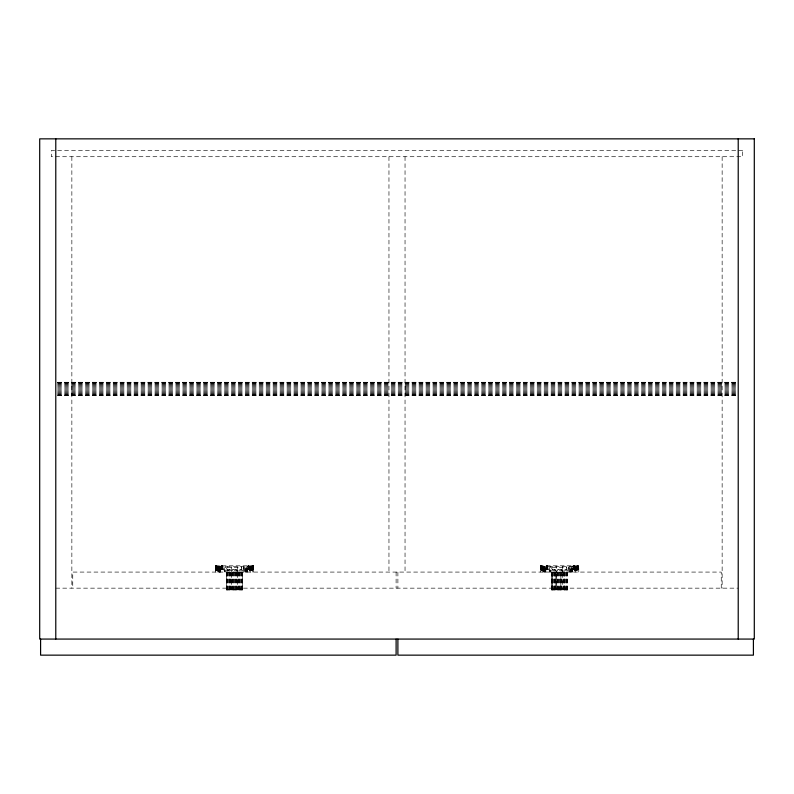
<?xml version="1.0" encoding="UTF-8"?>
<svg xmlns="http://www.w3.org/2000/svg" width="794" height="794" viewBox="0 0 794 794"><rect width="100%" height="100%" fill="white"/><g stroke="black" fill="none" stroke-linecap="round" stroke-linejoin="round"><path stroke-width="0.6" stroke-dasharray="3.97 2.98" d="M220.653 572.077L220.821 565.824M247.45 572.077L247.619 565.824M545.796 572.077L545.964 565.824M572.593 572.077L572.762 565.824M220.275 572.077L220.613 565.824M247.073 572.077L247.41 565.824M545.418 572.077L545.756 565.824M572.216 572.077L572.553 565.824M219.918 572.077L220.424 565.824M246.716 572.077L247.222 565.824M545.061 572.077L545.567 565.824M571.859 572.077L572.365 565.824M219.591 572.077L220.246 565.824M246.388 572.077L247.043 565.824M544.734 572.077L545.389 565.824M571.531 572.077L572.186 565.824M219.303 572.077L220.087 565.824M246.1 572.077L246.884 565.824M544.446 572.077L545.23 565.824M571.243 572.077L572.027 565.824M219.055 572.077L219.948 565.824M245.852 572.077L246.745 565.824M544.198 572.077L545.091 565.824M570.995 572.077L571.888 565.824M219.839 565.824L218.856 572.077L222.191 566.717L225.03 572.077L230.141 569.397L231.292 572.077L232.999 569.397M245.654 572.077L246.636 565.824M543.999 572.077L544.982 565.824M570.797 572.077L571.779 565.824M218.707 572.077L219.759 565.824L218.588 572.077L218.648 566.717M245.505 572.077L246.507 565.824M543.791 566.717L543.791 572.077L544.833 565.824L543.85 572.077L547.334 566.717L550.173 572.077L555.284 569.397L556.435 572.077L556.405 589.942M570.648 572.077L571.65 565.824M218.618 572.077L219.71 565.824M543.761 572.077L544.853 565.824M244.969 566.717L243.827 572.077L241.575 569.397L227.282 569.397L225.03 572.077L223.888 566.717M570.112 566.717L568.97 572.077L566.717 569.397L552.426 569.397L550.173 572.077L549.031 566.717M220.494 566.717L218.807 572.077L218.807 566.717M545.637 566.717L543.95 572.077L543.95 566.717M235.858 569.397L237.565 572.077L238.716 569.397M561.001 569.397L562.708 572.077L563.859 569.397M246.666 566.717L243.827 572.077L243.272 566.717L241.575 569.397L237.565 572.077M571.809 566.717L568.97 572.077L568.415 566.717L566.717 569.397L562.708 572.077M558.142 569.397L556.435 572.077L556.435 566.717M57.565 382.261L736.435 382.261M57.565 382.341L736.435 382.341M57.565 382.589L736.435 382.589M57.565 382.996L736.435 382.996M57.565 383.542L736.435 383.542M57.565 384.227L736.435 384.227M57.565 385.021L736.435 385.021M57.565 385.924L736.435 385.924M57.565 386.886L736.435 386.886M57.565 387.909L736.435 387.909M57.565 388.961L736.435 388.961M57.565 390.013L736.435 390.013M57.565 391.035L736.435 391.035M57.565 391.998L736.435 391.998M57.565 392.901L736.435 392.901M57.565 393.695L736.435 393.695M57.565 394.38L736.435 394.38M57.565 394.926L736.435 394.926M57.565 395.333L736.435 395.333M57.565 395.66L736.435 395.66M215.224 565.824L253.633 565.824L253.614 572.077M541.26 566.717L577.883 566.717M227.282 567.611L241.575 567.611M552.426 567.611L566.717 567.611M55.779 588.156L738.221 588.156M242.369 589.942L242.369 572.077L242.468 589.942L226.389 589.942L226.389 572.077M551.631 589.942L551.631 572.077L551.532 589.942L567.611 589.942M552.426 569.397L550.728 566.717L550.173 572.077L550.173 566.717M227.282 569.397L225.585 566.717L225.03 572.077L225.03 566.717M575.193 566.717L575.193 572.077L573.506 566.717L568.97 572.077L568.97 566.717M250.05 566.717L250.05 572.077L248.363 566.717L243.827 572.077L243.827 566.717M575.293 572.077L574.241 565.824L575.412 572.077L575.352 566.717M547.513 565.824L548.495 572.077M250.15 572.077L249.098 565.824L250.269 572.077L250.209 566.717M222.37 565.824L223.352 572.077M574.29 565.824L575.382 572.077M249.147 565.824L250.239 572.077M574.161 565.824L575.144 572.077M547.364 565.824L548.346 572.077M249.018 565.824L250.001 572.077M222.221 565.824L223.203 572.077M574.052 565.824L574.945 572.077M547.255 565.824L548.148 572.077M248.909 565.824L249.802 572.077M222.112 565.824L223.005 572.077M573.913 565.824L574.697 572.077M547.116 565.824L547.9 572.077M248.77 565.824L249.554 572.077M221.973 565.824L222.757 572.077M573.754 565.824L574.409 572.077M546.957 565.824L547.612 572.077M248.611 565.824L249.266 572.077M221.814 565.824L222.469 572.077M576.295 566.717L576.742 572.077M573.576 565.824L574.082 572.077M546.778 565.824L547.284 572.077M248.433 565.824L248.939 572.077M221.635 565.824L222.141 572.077M573.387 565.824L573.725 572.077M546.59 565.824L546.927 572.077M248.244 565.824L248.582 572.077M221.447 565.824L221.784 572.077M573.179 565.824L573.347 572.077M546.381 565.824L546.55 572.077M248.036 565.824L248.204 572.077M221.238 565.824L221.407 572.077M722.143 156.716L722.143 588.156M721.25 588.156L721.25 572.077L72.75 572.077L72.75 588.156M578.776 572.077L578.757 565.824L540.367 565.824L540.386 572.077M578.578 565.824L578.687 572.077M578.439 565.824L578.439 572.077M578.25 565.824L578.25 572.077M578.042 565.824L578.042 572.077M577.804 565.824L577.883 572.077M577.605 566.717L577.665 572.077M577.546 565.824L577.466 572.077M577.268 565.824L577.258 572.077M576.99 565.824L577.069 572.077M576.881 566.717L576.881 572.077M576.742 566.717L576.692 572.077M576.513 566.717L576.513 572.077M576.345 566.717L576.345 572.077M576.176 566.717L576.097 572.077M576.057 566.717L576.077 572.077M575.908 566.717L575.878 572.077M575.65 566.717L575.65 572.077M575.501 566.717L575.501 572.077M572.97 565.824L572.97 572.077M567.611 572.077L567.511 589.942M567.214 572.077L567.214 589.942M566.717 566.717L566.717 570.291L552.426 570.291L552.426 566.717M566.737 572.077L566.688 589.942M566.509 572.077L566.509 589.942M566.072 572.077L566.072 589.942M565.259 572.077L565.259 589.942M564.683 572.077L564.683 589.942M564.445 572.077L564.445 589.942M564.296 572.077L564.296 589.942M564.117 572.077L564.117 589.942M563.72 572.077L563.72 589.942M563.224 572.077L563.264 589.942M562.708 566.717L562.738 589.942M562.172 572.077L562.053 589.942M561.557 572.077L561.557 589.942M560.246 572.077L560.246 589.942M559.572 572.077L559.572 589.942M558.897 572.077L558.897 589.942M558.232 572.077L558.232 589.942M557.587 572.077L557.587 589.942M557.09 572.077L557.09 589.942M556.971 572.077L556.971 589.942M555.423 572.077L555.423 589.942M555.026 572.077L555.026 589.942M554.847 572.077L554.847 589.942M554.698 572.077L554.698 589.942M554.46 572.077L554.46 589.942M553.884 572.077L553.884 589.942M553.071 572.077L553.071 589.942M552.634 572.077L552.634 589.942M551.929 572.077L551.929 589.942M546.173 565.824L546.173 572.077M543.642 566.717L543.642 572.077M543.493 566.717L543.354 572.077M543.225 566.717L543.235 572.077M543.046 566.717L543.027 572.077M542.888 572.077L542.401 566.717M542.798 566.717L542.828 572.077M542.63 566.717L542.63 572.077M542.183 566.717L542.262 572.077M542.153 565.824L542.074 572.077M541.875 565.824L541.885 572.077M541.707 566.717L541.707 572.077L541.597 565.824M541.488 566.717L541.359 572.077M541.339 565.824L541.26 572.077M541.101 565.824L541.101 572.077M540.893 565.824L540.893 572.077M540.704 565.824L540.704 572.077M540.565 565.824L540.565 572.077M405.039 156.716L405.039 572.077M397.893 572.077L397.893 588.156M396.107 572.077L396.107 588.156M388.961 156.716L388.961 572.077M253.435 565.824L253.435 572.077M253.296 565.824L253.296 572.077M253.107 565.824L253.107 572.077M252.899 565.824L252.899 572.077M252.74 572.077L252.74 566.717L216.117 566.717L216.117 572.077M252.661 565.824L252.641 572.077M252.403 565.824L252.512 572.077M252.293 566.717L252.323 572.077M252.125 565.824L252.115 572.077M251.926 566.717L251.926 572.077M251.847 565.824L251.738 572.077M251.599 566.717L251.172 572.077M251.37 566.717L251.37 572.077M250.914 566.717L250.954 572.077M250.735 566.717L250.765 572.077M250.646 566.717L250.646 572.077M250.507 566.717L250.507 572.077M250.358 566.717L250.358 572.077M247.827 565.824L247.827 572.077M242.071 572.077L242.071 589.942M241.575 566.717L241.575 570.291L227.282 570.291L227.282 566.717M241.594 572.077L241.485 589.942M241.366 572.077L241.366 589.942M240.929 572.077L240.929 589.942M240.116 572.077L240.116 589.942M239.54 572.077L239.54 589.942M239.302 572.077L239.302 589.942M238.974 572.077L238.974 589.942M238.577 572.077L238.577 589.942M238.081 572.077L238.081 589.942M237.565 566.717L237.595 589.942M237.029 572.077L237.029 589.942M236.91 572.077L236.91 589.942M236.413 572.077L236.413 589.942M235.689 572.077L235.768 589.942M235.103 572.077L235.103 589.942M234.429 572.077L234.429 589.942M233.754 572.077L233.754 589.942M233.089 572.077L233.089 589.942M232.444 572.077L232.444 589.942M231.947 572.077L231.947 589.942M231.828 572.077L231.828 589.942M231.292 566.717L231.262 589.942M230.736 572.077L230.776 589.942M230.28 572.077L230.28 589.942M229.883 572.077L229.883 589.942M229.704 572.077L229.555 589.942M229.317 572.077L229.317 589.942M228.741 572.077L228.741 589.942M227.928 572.077L227.928 589.942M227.491 572.077L227.491 589.942M227.312 572.077L227.263 589.942M226.786 572.077L226.786 589.942M226.488 572.077L226.488 589.942M221.03 565.824L221.03 572.077M218.499 566.717L218.499 572.077M218.35 566.717L218.35 572.077M218.211 566.717L218.211 572.077M218.092 566.717L218.082 572.077M217.903 566.717L217.943 572.077M217.655 572.077L217.258 566.717M217.487 566.717L217.487 572.077M217.308 566.717L217.308 572.077M217.01 565.824L217.119 572.077M216.931 566.717L216.931 572.077M216.732 565.824L216.742 572.077M216.564 566.717L216.534 572.077M216.454 565.824L216.395 572.077M216.196 565.824L216.216 572.077M215.958 565.824L215.958 572.077M215.75 565.824L215.75 572.077M215.561 565.824L215.561 572.077M71.857 156.716L71.857 588.156M742.688 150.463L51.312 150.463L51.312 156.716L742.688 156.716L742.688 150.463M560.911 589.942L560.911 572.077L560.832 589.942M555.919 589.942L555.919 572.077L555.879 589.942M552.515 589.942L552.515 572.077L552.406 589.942M215.422 572.077L215.422 565.824L215.313 572.077"/><path stroke-width="1.19" d="M753.407 639.071L753.407 655.149L397.893 655.149L397.893 639.071M738.221 138.851L738.221 639.071M396.107 639.071L396.107 655.149L40.593 655.149L40.593 639.071M55.779 138.851L55.779 639.071M754.3 138.851L39.7 138.851L39.7 639.071L754.3 639.071L754.3 138.851"/></g></svg>
